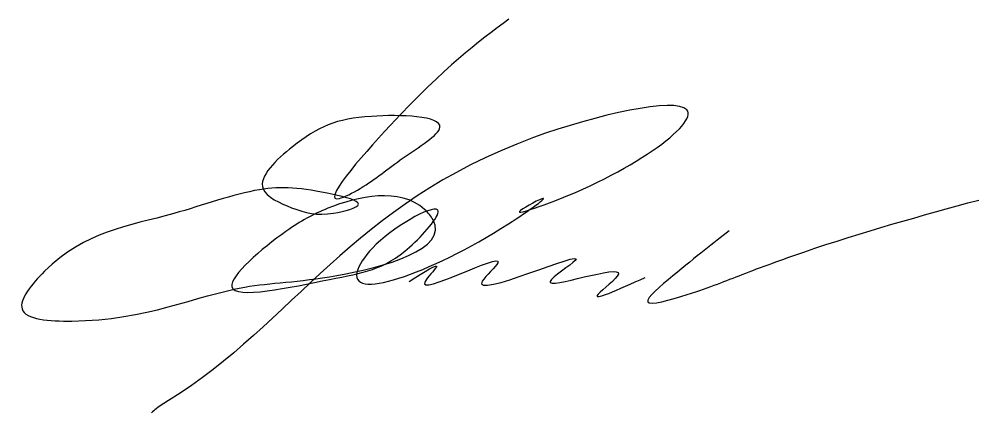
# Model space of a CAD drawing. Header units: inches. Extents: x 26.845 to 27.401, y 10.19 to 10.419.
import ezdxf

# ---------------------------------------------------------------- set-up
doc = ezdxf.new("R2010")
doc.units = ezdxf.units.IN
doc.header["$MEASUREMENT"] = 0

msp = doc.modelspace()

# ---------------------------------------------------------------- linework, layer by layer
at = {"color": 5}
for points in [[(27.12844, 10.41869), (27.05973, 10.35713), (27.03011, 10.31451), (27.0422, 10.32037), (27.06718, 10.33816), (27.08843, 10.35594), (27.04867, 10.36226), (27.00287, 10.3445), (26.98589, 10.32019), (27.00246, 10.30922), (27.02678, 10.30601), (27.04115, 10.31123), (27.0265, 10.31686), (26.98391, 10.31964), (26.93416, 10.30583), (26.85913, 10.27228), (26.84615, 10.25047), (26.87498, 10.24336), (26.97528, 10.26309), (27.02859, 10.2698), (27.08444, 10.30222), (27.07953, 10.30821), (27.02346, 10.30887), (26.99917, 10.29544), (26.96778, 10.26339), (27.02447, 10.26756), (27.07084, 10.28632), (27.08743, 10.30729), (27.05149, 10.28796), (27.04083, 10.27336), (27.1281, 10.29979), (27.14745, 10.3144), (27.1345, 10.30693), (27.14881, 10.31084), (27.23156, 10.36609), (27.14271, 10.34991), (26.93105, 10.19719), (26.92395, 10.19246), (26.92113, 10.19009)], [(27.25611, 10.29578), (27.2235, 10.26965), (27.20891, 10.25455), (27.23172, 10.25879), (27.26366, 10.27042), (27.29932, 10.28344), (27.40083, 10.31366)], [(27.07067, 10.26644), (27.08642, 10.27473), (27.07979, 10.26644), (27.12207, 10.27721), (27.11295, 10.26661), (27.16684, 10.27854), (27.15225, 10.26644), (27.19188, 10.27058), (27.1801, 10.25898), (27.20746, 10.26876)]]:
    msp.add_spline(points, degree=3, dxfattribs=at)

doc.saveas('drawing.dxf')
